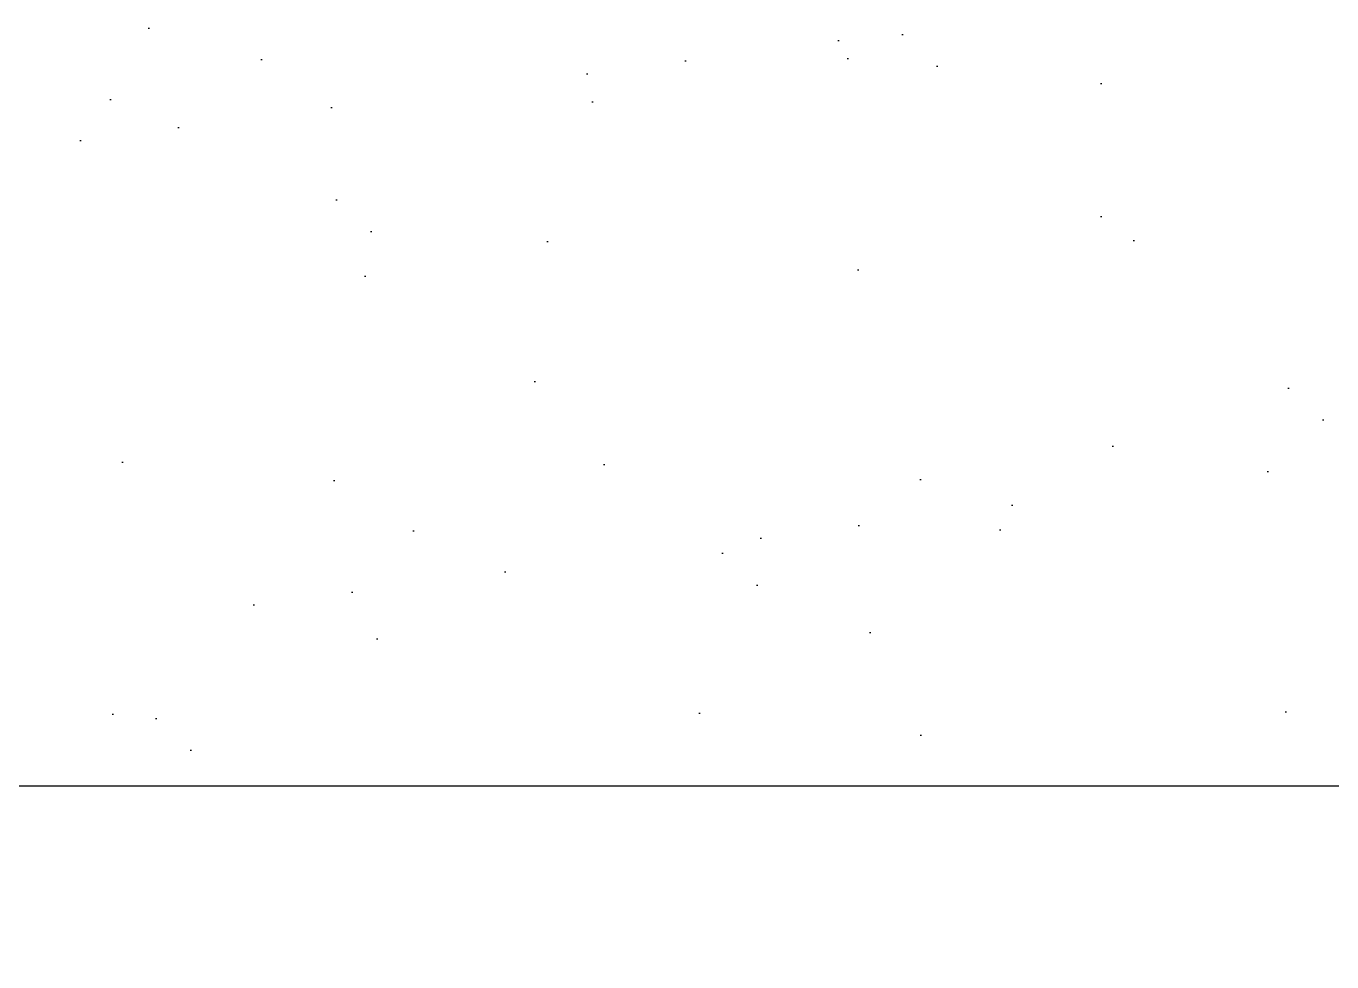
# Model space of a CAD drawing. Header units: millimetres. Extents: x 84840 to 206424, y -288515 to -124389.
# Drawn here: x 113644 to 114349, y -200396 to -199891 of the extents above; entities that cross this region are included whole.
import ezdxf

# ---------------------------------------------------------------- set-up
doc = ezdxf.new("R2010")
doc.units = ezdxf.units.MM
doc.linetypes.add('DASHED2', pattern=[0.375, 0.25, -0.125])

# ---------------------------------------------------------------- blocks, each defined once
blk = doc.blocks.new('0089')
at = {"color": 6, "linetype": 'DASHED2'}
blk.add_line((76486.47116521315, -31516.2308141682), (78486.47116521315, -31516.2308141682), dxfattribs=at)

msp = doc.modelspace()

# ---------------------------------------------------------------- hatches: boundary and pattern name
h = msp.add_hatch()
h.set_pattern_fill('AR-SAND', color=250, scale=4, style=0)
h.set_pattern_definition([(37.50000000000001, (0, 0), (-6.400125183936183, 195.7652949317369), [0, -154.432, 0, -172.72, 0, -165.1]), (7.499999999999999, (0, 0), (179.8093132552011, 286.7300402273417), [0, -83.31200000000001, 0, -139.192, 0, -53.34]), (327.5, (-124.968, 0), (316.3969480965832, 0.5748738714182764), [0, -50.8, 0, -182.88, 0, -238.76]), (317.5, (-124.968, 0), (305.4225809889189, 89.17172930288649), [0, -25.4, 0, -119.888, 0, -137.16])])
h.paths.add_polyline_path([(116404.9513882509, -198400.9737548106), (114710.0309907537, -198400.9737548106), (114710.0309907537, -198427.4277467533), (114687.7576487553, -198427.4277467533, 0.1202389060258601), (114659.0076046345, -198489.4801626876, -0.06347017538570711), (114662.3158771848, -198493.8635011027), (114666.003134278, -198493.8635011027), (114666.003134278, -198512.6021148199), (114656.2112044395, -198512.6021148199), (114931.6188387143, -198926.2123007825, -0.04141810225460122), (114970.3971042003, -198908.0784006245, -0.1511887108807871), (114932.0585384555, -198858.052131153), (115132.0585384556, -198858.052131153, -0.3140007074543923), (115032.0585384555, -198927.7214164498, -0.08767689151701843), (114951.2524862287, -198949.6109395582, 0.09469600660369747), (114930.0173166237, -198954.4476830538, -0.3221540102356639), (114375.6583848555, -198968.6013891695, 0.2023776886577988), (114334.7357541118, -198949.6109395582, -0.08767689151606926), (114253.9297018859, -198927.7214164498, -0.3140007074545423), (114153.9297018858, -198858.052131153), (114353.9297018858, -198858.052131153, -0.1511887108807871), (114315.5911361411, -198908.0784006245, -0.04141810225462759), (114354.3694016271, -198926.2123007825), (114629.7770359019, -198512.6021148199), (114619.9161648794, -198512.6021148198), (114619.9161648794, -198493.8635011027), (114624.6160162133, -198493.8635011027, -0.05020542819162178), (114627.1440923652, -198490.3229478028, 0.1217485412948759), (114598.2305915861, -198427.4277467533), (114574.8717992223, -198427.4277467533), (114574.8717992223, -198400.9737548106), (112879.9514017251, -198400.9737548106), (112879.9514017251, -200300.9737548106), (114379.9514017251, -200300.9737548106), (114379.9514017251, -200840.9737548106), (114412.5904142148, -200840.9737548106), (114412.5904142148, -200450.9737548106), (114556.5003326555, -200450.9737548106), (114556.5003326555, -200450.973705106), (114618.3209186216, -200450.973705106), (114618.3209186216, -200430.973705106), (114664.0003326555, -200430.973705106), (114664.000332655, -200124.6413436931), (114576.5003326545, -200124.6413436951), (114626.5003326481, -199917.9475506382), (114726.5003326481, -199917.9475506345), (114776.5003326555, -200124.6413436905), (114689.000332655, -200124.6413436925), (114689.0003326555, -200430.973705106), (114734.6797466894, -200430.973705106), (114734.6797466894, -200450.973705106), (114799.1005208055, -200450.973705106), (114799.1005208055, -200450.9737548106), (115012.5904142147, -200450.9737548106), (115012.5904142148, -200840.9737548106), (115104.9513882518, -200840.9737548107), (115104.9513882517, -200120.9737548105), (116404.9513882509, -200120.9737548106)])

# ---------------------------------------------------------------- block references
at = {"xscale": 0.75, "yscale": 0.75, "zscale": 0.75}
msp.add_blockref('0089', (55515.09802781521, -176663.8006441844), dxfattribs=at)

doc.saveas('drawing.dxf')
